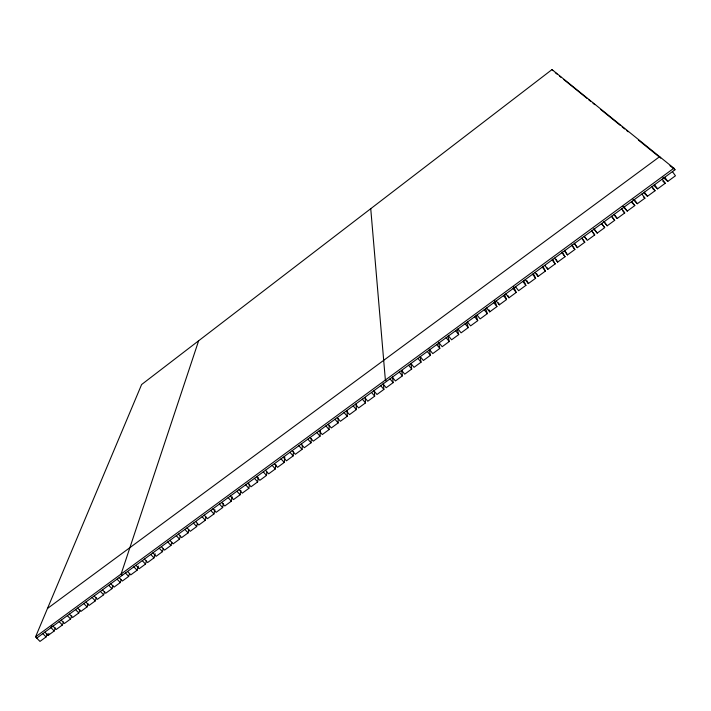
<?xml version="1.0" encoding="UTF-8"?>
<svg xmlns="http://www.w3.org/2000/svg" width="711" height="711" viewBox="0 0 711 711"><rect width="100%" height="100%" fill="white"/><g stroke="black" fill="none" stroke-linecap="round" stroke-linejoin="round"><path stroke-width="1.07" d="M328.171 424.254L331.326 427.933L338.125 422.956L338.169 418.708M319.132 430.884L322.287 434.563L329.06 429.595L329.184 425.302M310.12 437.496L313.275 441.158L320.03 436.207L320.279 430.786M301.144 444.091L304.299 447.734L311.027 442.802L311.302 438.42M292.185 450.658L295.349 454.293L302.059 449.379L302.379 445.157M283.262 457.209L286.426 460.835L293.119 455.929L293.51 451.663M274.375 463.732L277.539 467.34L284.204 462.461L284.782 457.075M265.514 470.238L268.678 473.837L275.317 468.967L275.85 464.612M256.68 476.717L259.844 480.307L266.465 475.455L266.918 472.157M247.872 483.178L251.045 486.759L257.64 481.925L258.28 477.685M239.092 489.621L242.264 493.185L248.841 488.368L249.543 484.093M230.346 496.038L233.519 499.593L240.078 494.794L240.842 490.474M221.628 502.437L224.809 505.983L231.342 501.193L232.159 496.838M212.936 508.818L216.117 512.347L222.632 507.574L223.476 503.37M204.27 515.173L207.452 518.692L213.949 513.937L214.855 509.689M195.641 521.51L198.822 525.02L205.292 520.274L206.021 517.066M187.029 527.82L190.219 531.321L196.671 526.593L197.436 523.358M178.452 534.121L181.643 537.605L188.077 532.894L188.85 529.766M169.902 540.396L173.093 543.871L179.501 539.178L180.318 536.014M161.379 546.643L164.57 550.11L170.96 545.435L171.822 542.253M152.883 552.882L156.082 556.34L162.446 551.674L163.343 548.465M144.413 559.095L147.612 562.543L153.958 557.886L155.167 553.753M135.97 565.289L139.178 568.72L145.497 564.09L146.439 560.961M127.553 571.466L130.762 574.888L137.072 570.266L138.369 566.063M119.172 577.616L122.381 581.029L128.664 576.425L129.642 573.368M110.809 583.758L114.018 587.153L120.283 582.567L121.297 579.483M198.645 340.765L121.119 574.044L122.31 575.315M102.473 589.872L105.69 593.258L111.929 588.681L112.987 585.58M94.172 595.969L97.38 599.346L103.61 594.787L104.695 591.659M85.889 602.039L89.106 605.408L95.31 600.866L96.385 597.835M77.632 608.101L80.85 611.46L87.035 606.927L88.155 603.87M69.402 614.135L72.62 617.486L78.788 612.971L79.934 609.896M61.199 620.161L64.425 623.494L70.567 618.988L71.749 615.895M53.023 626.16L56.249 629.484L62.372 624.996L63.546 621.992M44.873 632.141L48.099 635.456L54.205 630.977L55.414 627.955M51.796 625.644L50.988 627.653L54.205 630.977M48.099 635.456L48.917 633.43M36.75 638.096L674.997 169.751L673.877 168.205L552.003 69.589L141.613 384.535L35.55 636.869L39.976 641.411L46.064 636.94L47.299 633.901M47.495 608.456L659.63 156.687L660.715 158.171M35.55 636.869L673.877 168.205M347.181 410.762L347.208 416.291L340.391 421.294L337.245 417.597M356.211 404.15L356.335 409.607L349.492 414.629L346.346 410.914M365.258 397.502L365.49 402.906L358.62 407.936L355.482 404.212M374.341 390.837L374.67 396.178L367.783 401.226L364.645 397.493M383.371 383.096L383.887 389.424L376.972 394.489L373.835 390.748M392.57 377.159L393.13 382.651L386.189 387.735L383.06 383.976M401.742 370.431L402.399 375.852L395.44 380.954L392.321 377.185M410.94 363.677L411.713 369.036L404.728 374.155L401.608 370.369M420.174 356.904L421.045 362.192L414.042 367.329L410.922 363.534M429.231 349.065L430.422 355.331L423.392 360.477L420.272 356.673M438.509 342.258L439.825 348.434L432.768 353.607L429.657 349.785M447.974 336.152L449.254 341.529L442.18 346.71L439.069 342.88M457.324 329.291L458.719 334.588L451.618 339.796L448.517 335.947M466.709 322.412L468.22 327.629L461.092 332.855L457.991 328.989M476.112 315.506L477.748 320.643L470.602 325.887L467.5 322.012M485.56 308.574L487.319 313.64L480.138 318.901L477.045 315.009M486.617 307.987L489.71 311.88L496.909 306.61L494.66 300.62M496.225 300.931L499.318 304.85L506.543 299.553L504.543 294.647M505.868 293.856L508.952 297.785L516.204 292.47L513.662 286.675M523.652 280.623L525.9 285.369L518.621 290.701L515.546 286.755M525.251 279.636L528.326 283.591L535.632 278.241L533.259 273.575M534.992 272.491L538.067 276.455L545.39 271.087L542.742 266.216M544.768 265.319L547.834 269.291L555.184 263.905L552.403 259.124M554.58 258.12L557.646 262.11L565.023 256.707L562.099 252.005M564.418 250.894L567.485 254.902L574.879 249.481L571.831 244.868M574.301 243.642L577.359 247.668L584.78 242.229L582.229 238.603M592.05 231.395L594.716 234.95L587.259 240.407L584.211 236.372M593.845 228.711L597.204 233.119L604.688 227.644L601.639 223.583M603.888 221.743L607.185 225.814L614.686 220.312L611.647 216.242M613.762 214.491L617.192 218.481L624.729 212.962L621.69 208.874M622.969 206.439L627.244 211.114L634.799 205.577L631.768 201.48M632.888 199.16L637.323 203.728L644.913 198.173L641.882 194.05M643.615 192.592L647.445 196.316L655.053 190.735L652.031 186.611M653.631 185.242L657.595 188.877L665.229 183.278L662.217 179.136M662.865 177.155L667.78 181.412L675.45 175.795L672.437 171.635M555.309 72.673L557.024 74.068M559.593 76.148L561.308 77.543M563.876 79.623L587.019 98.394M588.726 99.78L590.441 101.175M593.018 103.255L594.725 104.65M600.724 109.512L620.436 125.5M622.152 126.896L624.72 128.975M626.435 130.371L628.151 131.757M638.434 140.094L658.137 156.082M669.958 165.663L674.997 169.751M662.794 181.136L665.229 183.278M652.698 188.539L655.053 190.735M643.393 196.671L644.913 198.173M42.838 633.634L46.064 636.94M59.155 621.663L62.372 624.996M67.349 615.646L70.567 618.988M75.57 609.611L78.788 612.971M631.875 202.511L634.799 205.577M83.818 603.559L87.035 606.927M92.092 597.489L95.31 600.866M100.393 591.392L103.61 594.787M108.721 585.286L111.929 588.681M117.075 579.154L120.283 582.567M125.456 573.004L128.664 576.425M133.864 566.836L137.072 570.266M142.298 560.65L145.497 564.09M150.759 554.438L153.958 557.886M159.255 548.208L162.446 551.674M167.769 541.96L170.96 545.435M176.31 535.685L179.501 539.178M184.887 529.402L188.077 532.894M193.481 523.092L196.671 526.593M202.111 516.755L205.292 520.274M210.767 510.409L213.949 513.937M622.614 210.607L624.729 212.962M219.45 504.037L222.632 507.574M228.16 497.638L231.342 501.193M236.905 491.23L240.078 494.794M245.677 484.795L248.841 488.368M254.476 478.334L257.64 481.925M263.301 471.855L266.465 475.455M272.153 465.358L275.317 468.967M281.041 458.835L284.204 462.461M289.955 452.294L293.119 455.929M298.904 445.735L302.059 449.379M307.872 439.149L311.027 442.802M316.875 432.537L320.03 436.207M325.914 425.916L329.06 429.595M334.979 419.259L338.125 422.956M611.975 217.113L614.686 220.312M344.071 412.584L347.208 416.291M353.198 405.892L356.335 409.607M362.352 399.173L365.49 402.906M371.533 392.436L374.67 396.178M380.749 385.673L383.887 389.424M390.001 378.883L393.13 382.651M386.526 381.434L385.371 380.03L370.742 208.696M399.28 372.075L402.399 375.852M408.594 365.241L411.713 369.036M417.935 358.388L421.045 362.192M427.311 351.51L430.422 355.331M436.714 344.604L439.825 348.434M446.153 337.681L449.254 341.529M455.618 330.731L458.719 334.588M465.118 323.763L468.22 327.629M601.417 223.556L604.688 227.644M474.655 316.759L477.748 320.643M484.227 309.738L487.319 313.64M493.825 302.699L496.909 306.61M503.459 295.634L506.543 299.553M513.12 288.533L516.204 292.47M522.825 281.423L525.9 285.369M532.557 274.277L535.632 278.241M542.324 267.114L545.39 271.087M552.118 259.915L555.184 263.905M561.957 252.698L565.023 256.707M571.822 245.464L574.879 249.481M581.731 238.194L584.78 242.229M594.156 229.075L597.204 233.119M591.668 230.897L594.716 234.95M604.137 221.752L607.185 225.814M614.153 214.402L617.192 218.481M624.205 207.025L627.244 211.114M634.292 199.622L637.323 203.728M644.415 192.192L647.445 196.316M552.003 69.589L552.74 70.593M654.573 184.744L657.595 188.877M664.767 177.261L667.78 181.412M584.682 236.807L586.619 239.509M574.266 243.073L577.359 247.668M564.525 250.219L567.485 254.902M555.949 259.248L557.646 262.11M546.768 267.354L547.834 269.291M536.627 273.664L538.067 276.455M526.967 280.747L528.326 283.591M508.143 295.829L508.952 297.785M498.553 302.859L499.318 304.85M488.999 309.863L489.71 311.88"/></g></svg>
